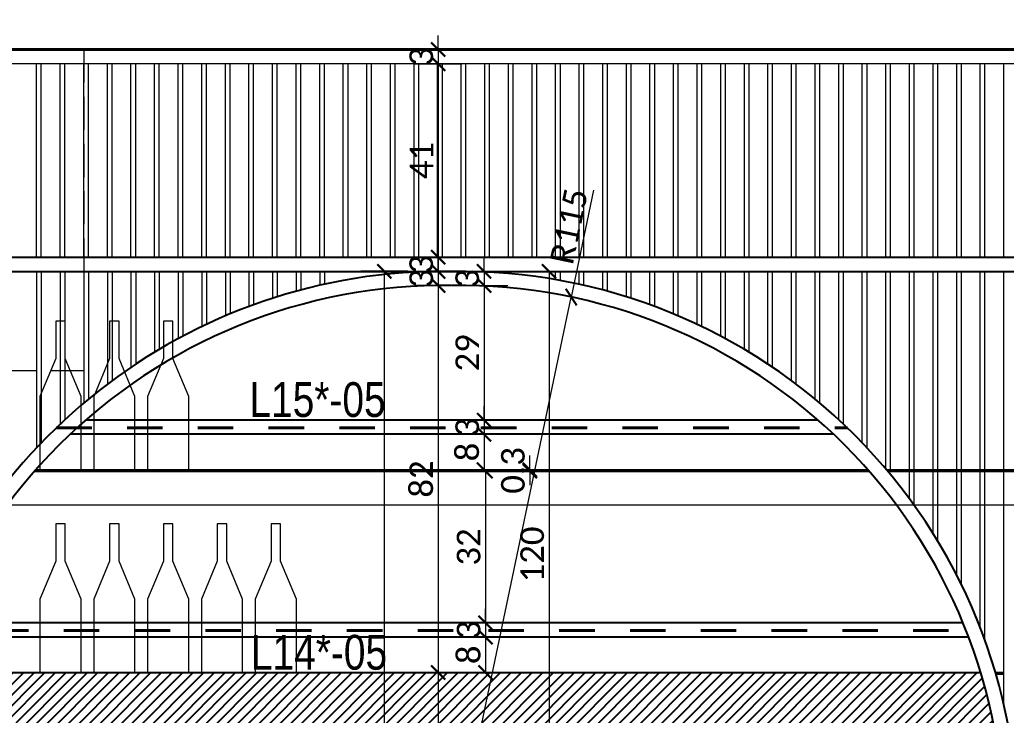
# Model space of a CAD drawing. Header units: centimetres. Extents: x -26724 to 60145, y -23645 to 6771.
# Drawn here: x -1038.8 to -829.7, y 617.2 to 764.6 of the extents above; entities that cross this region are included whole.
import ezdxf

# ---------------------------------------------------------------- set-up
doc = ezdxf.new("R2010")
doc.units = ezdxf.units.CM
doc.linetypes.add('737', pattern=[10, 7, -3])
doc.linetypes.add('DALEKOVOD_VN', pattern=[5, 2.5, -2.5])
for name, color, linetype, lineweight in [('2.IZGLED', 7, 'Continuous', 13), ('4.KOTE', 88, 'Continuous', 15), ('zid', 7, 'Continuous', 40)]:
    doc.layers.add(name, color=color, linetype=linetype, lineweight=lineweight)
doc.layers.add('3.IZGLED 2', color=7, linetype='Continuous', lineweight=9, true_color=0x4a4a4a)
doc.layers.add('tekst', color=7, linetype='Continuous')
doc.styles.add('KOTE', font='arial.ttf', dxfattribs={"width": 0.8})
doc.styles.get("Standard").update_dxf_attribs({"font": 'calibri.ttf'})
doc.dimstyles.new('ja 1 30 izgledi zidova', dxfattribs={"dimtxt": 5, "dimasz": 3, "dimexe": 5, "dimexo": 5, "dimgap": 1, "dimtad": 1, "dimdec": 0, "dimtxsty": 'Standard', "dimblk": 'ARCHTICK', "dimcen": 2.5, "dimclrd": 256, "dimclrt": 7, "dimadec": 0, "dimazin": 0, "dimtfac": 1, "dimtdec": 0, "dimtix": 1, "dimtmove": 1, "dimatfit": 3, "dimldrblk": 'ARCHTICK', "dimfxl": 5, "dimfxlon": 1, "dimlwd": 0, "dimlwe": 9, "dimarcsym": 0})
doc.dimstyles.new('ja 1 50', dxfattribs={"dimtxt": 10, "dimasz": 5, "dimexe": 5, "dimexo": 5, "dimgap": 1, "dimtad": 1, "dimdec": 0, "dimtxsty": 'Standard', "dimblk": 'ARCHTICK', "dimcen": 2.5, "dimclrd": 256, "dimclrt": 7, "dimadec": 0, "dimazin": 0, "dimtfac": 1, "dimtdec": 0, "dimtix": 1, "dimtmove": 1, "dimatfit": 3, "dimldrblk": 'ARCHTICK', "dimfxl": 10, "dimfxlon": 1, "dimlwd": 0, "dimlwe": 9, "dimarcsym": 0})

# ---------------------------------------------------------------- blocks, each defined once
blk = doc.blocks.new('_ArchTick')
at = {"color": 0, "linetype": 'ByBlock', "const_width": 0.15}
blk.add_lwpolyline([(-0.5, -0.5), (0.5, 0.5)], dxfattribs=at)
blk = doc.blocks.new('*D578')
at = {"layer": '4.KOTE', "color": 0, "lineweight": 9, "transparency": 16777216}
for p, q in [((-1064.13, 664.26), (-1064.13, 656.81)), ((-501.22, 662.94), (-501.22, 656.81))]:
    blk.add_line(p, q, dxfattribs=at)
at = {"layer": '4.KOTE', "lineweight": 0, "transparency": 16777216}
blk.add_line((-1064.13, 661.81), (-501.22, 661.81), dxfattribs=at)
at = {"layer": 'Defpoints', "color": 0, "transparency": 16777216}
for p in [(-1064.13, 669.26), (-501.22, 667.29, -13.5), (-501.22, 661.81)]:
    blk.add_point(p, dxfattribs=at)
at = {"layer": '4.KOTE', "lineweight": 0, "transparency": 16777216, "xscale": 3, "yscale": 3, "zscale": 3, "rotation": 180}
blk.add_blockref('_ArchTick', (-1064.13, 661.81), dxfattribs=at)
at = {"layer": '4.KOTE', "lineweight": 0, "transparency": 16777216, "xscale": 3, "yscale": 3, "zscale": 3}
blk.add_blockref('_ArchTick', (-501.22, 661.81), dxfattribs=at)
at = {"layer": '4.KOTE', "color": 7, "transparency": 16777216, "insert": (-782.67, 665.37), "char_height": 5, "attachment_point": 5}
blk.add_mtext('563', dxfattribs=at)
blk = doc.blocks.new('*D681')
at = {"layer": '4.KOTE', "lineweight": 0, "transparency": 16777216}
for p, q in [((-950.12, 758.29), (-950.12, 761.29)), ((-950.12, 758.29), (-950.12, 755.29)), ((-950.12, 755.29), (-950.12, 752.29))]:
    blk.add_line(p, q, dxfattribs=at)
at = {"layer": '4.KOTE', "color": 0, "lineweight": 9, "transparency": 16777216}
for p, q in [((-955.04, 758.29), (-945.12, 758.29)), ((-955.04, 755.29), (-945.12, 755.29))]:
    blk.add_line(p, q, dxfattribs=at)
at = {"layer": 'Defpoints', "color": 0, "transparency": 16777216}
for p in [(-1052.12, 758.29, -13.5), (-1049.12, 755.29, -13.5), (-950.12, 755.29)]:
    blk.add_point(p, dxfattribs=at)
at = {"layer": '4.KOTE', "lineweight": 0, "transparency": 16777216, "xscale": 3, "yscale": 3, "zscale": 3}
for p, rotation in [((-950.12, 758.29), 270), ((-950.12, 755.29), 90)]:
    blk.add_blockref('_ArchTick', p, dxfattribs=dict(at, rotation=rotation))
at = {"layer": '4.KOTE', "color": 7, "transparency": 16777216, "insert": (-953.68, 756.79), "char_height": 5, "attachment_point": 5, "rotation": 90}
blk.add_mtext('3', dxfattribs=at)
blk = doc.blocks.new('*D682')
at = {"layer": '4.KOTE', "lineweight": 0, "transparency": 16777216}
for p, q in [((-950.12, 711.29), (-950.12, 714.29)), ((-950.12, 711.29), (-950.12, 708.29)), ((-950.12, 708.29), (-950.12, 705.29))]:
    blk.add_line(p, q, dxfattribs=at)
at = {"layer": '4.KOTE', "color": 0, "lineweight": 9, "transparency": 16777216}
for p, q in [((-946.5, 711.29), (-955.12, 711.29)), ((-946.5, 708.29), (-955.12, 708.29))]:
    blk.add_line(p, q, dxfattribs=at)
at = {"layer": 'Defpoints', "color": 0, "transparency": 16777216}
for p in [(-932.12, 711.29, -13.5), (-950.12, 708.29), (-932.16, 708.29, -13.5)]:
    blk.add_point(p, dxfattribs=at)
at = {"layer": '4.KOTE', "lineweight": 0, "transparency": 16777216, "xscale": 3, "yscale": 3, "zscale": 3}
for p, rotation in [((-950.12, 711.29), 270), ((-950.12, 708.29), 90)]:
    blk.add_blockref('_ArchTick', p, dxfattribs=dict(at, rotation=rotation))
at = {"layer": '4.KOTE', "color": 7, "transparency": 16777216, "insert": (-953.68, 709.79), "char_height": 5, "attachment_point": 5, "rotation": 90}
blk.add_mtext('3', dxfattribs=at)
blk = doc.blocks.new('*D683')
at = {"layer": '4.KOTE', "color": 0, "lineweight": 9, "transparency": 16777216}
for p, q in [((-946.5, 708.29), (-955.12, 708.29)), ((-950.07, 626.29), (-955.12, 626.29))]:
    blk.add_line(p, q, dxfattribs=at)
at = {"layer": '4.KOTE', "lineweight": 0, "transparency": 16777216}
blk.add_line((-950.12, 708.29), (-950.12, 626.29), dxfattribs=at)
at = {"layer": 'Defpoints', "color": 0, "transparency": 16777216}
for p in [(-932.16, 708.29, -13.5), (-950.12, 626.29), (-947.22, 626.29, -13.5)]:
    blk.add_point(p, dxfattribs=at)
at = {"layer": '4.KOTE', "lineweight": 0, "transparency": 16777216, "xscale": 3, "yscale": 3, "zscale": 3}
for p, rotation in [((-950.12, 708.29), 90), ((-950.12, 626.29), 270)]:
    blk.add_blockref('_ArchTick', p, dxfattribs=dict(at, rotation=rotation))
at = {"layer": '4.KOTE', "color": 7, "transparency": 16777216, "insert": (-953.68, 667.29), "char_height": 5, "attachment_point": 5, "rotation": 90}
blk.add_mtext('82', dxfattribs=at)
blk = doc.blocks.new('*D684')
at = {"layer": '4.KOTE', "color": 0, "lineweight": 9, "transparency": 16777216}
for p, q in [((-950.07, 626.29), (-955.12, 626.29)), ((-951.09, 591.29), (-955.12, 591.29))]:
    blk.add_line(p, q, dxfattribs=at)
at = {"layer": '4.KOTE', "lineweight": 0, "transparency": 16777216}
blk.add_line((-950.12, 626.29), (-950.12, 591.29), dxfattribs=at)
at = {"layer": 'Defpoints', "color": 0, "transparency": 16777216}
for p in [(-947.22, 626.29, -13.5), (-950.12, 591.29), (-949.03, 591.29, -13.5)]:
    blk.add_point(p, dxfattribs=at)
at = {"layer": '4.KOTE', "lineweight": 0, "transparency": 16777216, "xscale": 3, "yscale": 3, "zscale": 3}
for p, rotation in [((-950.12, 626.29), 90), ((-950.12, 591.29), 270)]:
    blk.add_blockref('_ArchTick', p, dxfattribs=dict(at, rotation=rotation))
at = {"layer": '4.KOTE', "color": 7, "transparency": 16777216, "insert": (-953.68, 608.79), "char_height": 5, "attachment_point": 5, "rotation": 90}
blk.add_mtext('35', dxfattribs=at)
blk = doc.blocks.new('*D695')
at = {"layer": '4.KOTE', "color": 0, "lineweight": 9, "transparency": 16777216}
for p, q in [((-947.5, 755.29), (-955.12, 755.29)), ((-946.85, 714.29), (-955.12, 714.29))]:
    blk.add_line(p, q, dxfattribs=at)
at = {"layer": '4.KOTE', "lineweight": 0, "transparency": 16777216}
blk.add_line((-950.12, 755.29), (-950.12, 714.29), dxfattribs=at)
at = {"layer": 'Defpoints', "color": 0, "transparency": 16777216}
for p in [(-939.22, 755.29, -13.5), (-950.12, 714.29), (-935.22, 714.29, -13.5)]:
    blk.add_point(p, dxfattribs=at)
at = {"layer": '4.KOTE', "lineweight": 0, "transparency": 16777216, "xscale": 3, "yscale": 3, "zscale": 3}
for p, rotation in [((-950.12, 755.29), 90), ((-950.12, 714.29), 270)]:
    blk.add_blockref('_ArchTick', p, dxfattribs=dict(at, rotation=rotation))
at = {"layer": '4.KOTE', "color": 7, "transparency": 16777216, "insert": (-953.64, 734.79), "char_height": 5, "attachment_point": 5, "rotation": 90}
blk.add_mtext('41', dxfattribs=at)
blk = doc.blocks.new('*D696')
at = {"layer": '4.KOTE', "lineweight": 0, "transparency": 16777216}
for p, q in [((-950.12, 714.29), (-950.12, 717.29)), ((-950.12, 714.29), (-950.12, 711.29)), ((-950.12, 711.29), (-950.12, 708.29))]:
    blk.add_line(p, q, dxfattribs=at)
at = {"layer": '4.KOTE', "color": 0, "lineweight": 9, "transparency": 16777216}
for p, q in [((-946.85, 714.29), (-955.12, 714.29)), ((-950.12, 711.29), (-955.12, 711.29))]:
    blk.add_line(p, q, dxfattribs=at)
at = {"layer": 'Defpoints', "color": 0, "transparency": 16777216}
for p in [(-935.22, 714.29, -13.5), (-950.12, 711.29), (-950.12, 711.29)]:
    blk.add_point(p, dxfattribs=at)
at = {"layer": '4.KOTE', "lineweight": 0, "transparency": 16777216, "xscale": 3, "yscale": 3, "zscale": 3}
for p, rotation in [((-950.12, 714.29), 270), ((-950.12, 711.29), 90)]:
    blk.add_blockref('_ArchTick', p, dxfattribs=dict(at, rotation=rotation))
at = {"layer": '4.KOTE', "color": 7, "transparency": 16777216, "insert": (-953.69, 712.79), "char_height": 5, "attachment_point": 5, "rotation": 90}
blk.add_mtext('3', dxfattribs=at)
blk = doc.blocks.new('*D697')
at = {"layer": '4.KOTE', "color": 0, "lineweight": 9, "transparency": 16777216}
for p, q in [((-941.5, 708.29), (-935.38, 708.29)), ((-942.22, 679.76), (-935.38, 679.76))]:
    blk.add_line(p, q, dxfattribs=at)
at = {"layer": '4.KOTE', "lineweight": 0, "transparency": 16777216}
blk.add_line((-940.38, 708.29), (-940.38, 679.76), dxfattribs=at)
at = {"layer": 'Defpoints', "color": 0, "transparency": 16777216}
for p in [(-946.5, 708.29), (-947.22, 679.76), (-940.38, 679.76)]:
    blk.add_point(p, dxfattribs=at)
at = {"layer": '4.KOTE', "lineweight": 0, "transparency": 16777216, "xscale": 3, "yscale": 3, "zscale": 3}
for p, rotation in [((-940.38, 708.29), 90), ((-940.38, 679.76), 270)]:
    blk.add_blockref('_ArchTick', p, dxfattribs=dict(at, rotation=rotation))
at = {"layer": '4.KOTE', "color": 7, "transparency": 16777216, "insert": (-943.94, 694.03), "char_height": 5, "attachment_point": 5, "rotation": 90}
blk.add_mtext('29', dxfattribs=at)
blk = doc.blocks.new('*D698')
at = {"layer": '4.KOTE', "lineweight": 0, "transparency": 16777216}
for p, q in [((-940.38, 679.76), (-940.38, 682.76)), ((-940.38, 679.76), (-940.38, 676.76)), ((-940.38, 676.76), (-940.38, 673.76))]:
    blk.add_line(p, q, dxfattribs=at)
at = {"layer": '4.KOTE', "color": 0, "lineweight": 9, "transparency": 16777216}
for p, q in [((-942.22, 679.76), (-935.38, 679.76)), ((-940.38, 676.76), (-945.38, 676.76))]:
    blk.add_line(p, q, dxfattribs=at)
at = {"layer": 'Defpoints', "color": 0, "transparency": 16777216}
for p in [(-947.22, 679.76), (-940.38, 676.76), (-940.38, 676.76)]:
    blk.add_point(p, dxfattribs=at)
at = {"layer": '4.KOTE', "lineweight": 0, "transparency": 16777216, "xscale": 3, "yscale": 3, "zscale": 3}
for p, rotation in [((-940.38, 679.76), 270), ((-940.38, 676.76), 90)]:
    blk.add_blockref('_ArchTick', p, dxfattribs=dict(at, rotation=rotation))
at = {"layer": '4.KOTE', "color": 7, "transparency": 16777216, "insert": (-943.94, 678.26), "char_height": 5, "attachment_point": 5, "rotation": 90}
blk.add_mtext('3', dxfattribs=at)
blk = doc.blocks.new('*D699')
at = {"layer": '4.KOTE', "color": 0, "lineweight": 9, "transparency": 16777216}
for p, q in [((-940.38, 676.76), (-945.38, 676.76)), ((-940.38, 669.26), (-945.38, 669.26))]:
    blk.add_line(p, q, dxfattribs=at)
at = {"layer": '4.KOTE', "lineweight": 0, "transparency": 16777216}
blk.add_line((-940.38, 676.76), (-940.38, 669.26), dxfattribs=at)
at = {"layer": 'Defpoints', "color": 0, "transparency": 16777216}
for p in [(-940.38, 676.76), (-940.38, 669.26), (-940.38, 669.26)]:
    blk.add_point(p, dxfattribs=at)
at = {"layer": '4.KOTE', "lineweight": 0, "transparency": 16777216, "xscale": 3, "yscale": 3, "zscale": 3}
for p, rotation in [((-940.38, 676.76), 90), ((-940.38, 669.26), 270)]:
    blk.add_blockref('_ArchTick', p, dxfattribs=dict(at, rotation=rotation))
at = {"layer": '4.KOTE', "color": 7, "transparency": 16777216, "insert": (-943.94, 673.01), "char_height": 5, "attachment_point": 5, "rotation": 90}
blk.add_mtext('8', dxfattribs=at)
blk = doc.blocks.new('*D700')
at = {"layer": '4.KOTE', "lineweight": 0, "transparency": 16777216}
for p, q in [((-930.69, 669.26), (-930.69, 672.26)), ((-930.69, 669.26), (-930.69, 668.96)), ((-930.69, 668.96), (-930.69, 665.96))]:
    blk.add_line(p, q, dxfattribs=at)
at = {"layer": '4.KOTE', "color": 0, "lineweight": 9, "transparency": 16777216}
for p, q in [((-930.69, 669.26), (-935.69, 669.26)), ((-930.69, 668.96), (-935.69, 668.96))]:
    blk.add_line(p, q, dxfattribs=at)
at = {"layer": 'Defpoints', "color": 0, "transparency": 16777216}
for p in [(-930.69, 669.26), (-930.69, 668.96), (-930.69, 668.96)]:
    blk.add_point(p, dxfattribs=at)
at = {"layer": '4.KOTE', "lineweight": 0, "transparency": 16777216, "xscale": 3, "yscale": 3, "zscale": 3}
for p, rotation in [((-930.69, 669.26), 270), ((-930.69, 668.96), 90)]:
    blk.add_blockref('_ArchTick', p, dxfattribs=dict(at, rotation=rotation))
at = {"layer": '4.KOTE', "color": 7, "transparency": 16777216, "insert": (-934.25, 669.11), "char_height": 5, "attachment_point": 5, "rotation": 90}
blk.add_mtext('0.3', dxfattribs=at)
blk = doc.blocks.new('*D701')
at = {"layer": '4.KOTE', "color": 0, "lineweight": 9, "transparency": 16777216}
for p, q in [((-940.08, 668.96), (-945.08, 668.96)), ((-941.81, 636.79), (-945.08, 636.79))]:
    blk.add_line(p, q, dxfattribs=at)
at = {"layer": '4.KOTE', "lineweight": 0, "transparency": 16777216}
blk.add_line((-940.08, 668.96), (-940.08, 636.79), dxfattribs=at)
at = {"layer": 'Defpoints', "color": 0, "transparency": 16777216}
for p in [(-940.08, 668.96), (-940.08, 636.79, -13.5), (-940.08, 636.79)]:
    blk.add_point(p, dxfattribs=at)
at = {"layer": '4.KOTE', "lineweight": 0, "transparency": 16777216, "xscale": 3, "yscale": 3, "zscale": 3}
for p, rotation in [((-940.08, 668.96), 90), ((-940.08, 636.79), 270)]:
    blk.add_blockref('_ArchTick', p, dxfattribs=dict(at, rotation=rotation))
at = {"layer": '4.KOTE', "color": 7, "transparency": 16777216, "insert": (-943.64, 652.88), "char_height": 5, "attachment_point": 5, "rotation": 90}
blk.add_mtext('32', dxfattribs=at)
blk = doc.blocks.new('*D736')
at = {"layer": '4.KOTE', "lineweight": 0, "transparency": 16777216}
for p, q in [((-940.38, 711.3), (-940.38, 714.3)), ((-940.38, 711.3), (-940.38, 708.3)), ((-940.38, 708.3), (-940.38, 705.3))]:
    blk.add_line(p, q, dxfattribs=at)
at = {"layer": '4.KOTE', "color": 0, "lineweight": 9, "transparency": 16777216}
for p, q in [((-942.33, 711.3), (-935.38, 711.3)), ((-942.33, 708.3), (-935.38, 708.3))]:
    blk.add_line(p, q, dxfattribs=at)
at = {"layer": 'Defpoints', "color": 0, "transparency": 16777216}
for p in [(-948.43, 711.3, -13.5), (-948.44, 708.3, -13.5), (-940.38, 708.3)]:
    blk.add_point(p, dxfattribs=at)
at = {"layer": '4.KOTE', "lineweight": 0, "transparency": 16777216, "xscale": 3, "yscale": 3, "zscale": 3}
for p, rotation in [((-940.38, 711.3), 270), ((-940.38, 708.3), 90)]:
    blk.add_blockref('_ArchTick', p, dxfattribs=dict(at, rotation=rotation))
at = {"layer": '4.KOTE', "color": 7, "transparency": 16777216, "insert": (-943.94, 709.8), "char_height": 5, "attachment_point": 5, "rotation": 90}
blk.add_mtext('3', dxfattribs=at)
blk = doc.blocks.new('*D737')
at = {"layer": '4.KOTE', "lineweight": 0, "transparency": 16777216}
for p, q in [((-940.08, 636.79), (-940.08, 639.79)), ((-940.08, 636.79), (-940.08, 633.79)), ((-940.08, 633.79), (-940.08, 630.79))]:
    blk.add_line(p, q, dxfattribs=at)
at = {"layer": '4.KOTE', "color": 0, "lineweight": 9, "transparency": 16777216}
for p, q in [((-937.88, 636.79), (-945.08, 636.79)), ((-938.33, 633.79), (-945.08, 633.79))]:
    blk.add_line(p, q, dxfattribs=at)
at = {"layer": 'Defpoints', "color": 0, "transparency": 16777216}
for p in [(-931.08, 636.79, -13.5), (-940.08, 633.79), (-932.73, 633.79, -13.5)]:
    blk.add_point(p, dxfattribs=at)
at = {"layer": '4.KOTE', "lineweight": 0, "transparency": 16777216, "xscale": 3, "yscale": 3, "zscale": 3}
for p, rotation in [((-940.08, 636.79), 270), ((-940.08, 633.79), 90)]:
    blk.add_blockref('_ArchTick', p, dxfattribs=dict(at, rotation=rotation))
at = {"layer": '4.KOTE', "color": 7, "transparency": 16777216, "insert": (-943.64, 635.29), "char_height": 5, "attachment_point": 5, "rotation": 90}
blk.add_mtext('3', dxfattribs=at)
blk = doc.blocks.new('*D738')
at = {"layer": '4.KOTE', "color": 0, "lineweight": 9, "transparency": 16777216}
for p, q in [((-940.08, 633.79), (-945.08, 633.79)), ((-940.41, 626.29), (-945.08, 626.29))]:
    blk.add_line(p, q, dxfattribs=at)
at = {"layer": '4.KOTE', "lineweight": 0, "transparency": 16777216}
blk.add_line((-940.08, 633.79), (-940.08, 626.29), dxfattribs=at)
at = {"layer": 'Defpoints', "color": 0, "transparency": 16777216}
for p in [(-939.38, 633.79), (-940.08, 626.29), (-937.95, 626.29, -13.5)]:
    blk.add_point(p, dxfattribs=at)
at = {"layer": '4.KOTE', "lineweight": 0, "transparency": 16777216, "xscale": 3, "yscale": 3, "zscale": 3}
for p, rotation in [((-940.08, 633.79), 90), ((-940.08, 626.29), 270)]:
    blk.add_blockref('_ArchTick', p, dxfattribs=dict(at, rotation=rotation))
at = {"layer": '4.KOTE', "color": 7, "transparency": 16777216, "insert": (-943.64, 630.04), "char_height": 5, "attachment_point": 5, "rotation": 90}
blk.add_mtext('8', dxfattribs=at)
blk = doc.blocks.new('*D739')
at = {"layer": '4.KOTE', "color": 0, "lineweight": 9, "transparency": 16777216}
for p, q in [((-931.61, 711.3), (-921.61, 711.3)), ((-929.68, 591.29), (-921.61, 591.29))]:
    blk.add_line(p, q, dxfattribs=at)
at = {"layer": '4.KOTE', "lineweight": 0, "transparency": 16777216}
blk.add_line((-926.61, 711.3), (-926.61, 591.29), dxfattribs=at)
at = {"layer": 'Defpoints', "color": 0, "transparency": 16777216}
for p in [(-940.08, 711.3), (-940.08, 591.29, -13.5), (-926.61, 591.29)]:
    blk.add_point(p, dxfattribs=at)
at = {"layer": '4.KOTE', "lineweight": 0, "transparency": 16777216, "xscale": 3, "yscale": 3, "zscale": 3}
for p, rotation in [((-926.61, 711.3), 90), ((-926.61, 591.29), 270)]:
    blk.add_blockref('_ArchTick', p, dxfattribs=dict(at, rotation=rotation))
at = {"layer": '4.KOTE', "color": 7, "transparency": 16777216, "insert": (-930.17, 651.3), "char_height": 5, "attachment_point": 5, "rotation": 90}
blk.add_mtext('120', dxfattribs=at)
blk = doc.blocks.new('*D773')
at = {"layer": '4.KOTE', "color": 0, "lineweight": 9, "transparency": 16777216}
for p, q in [((-956.53, 711.3), (-966.53, 711.3)), ((-961.99, 386.29), (-966.53, 386.29))]:
    blk.add_line(p, q, dxfattribs=at)
at = {"layer": '4.KOTE', "lineweight": 0, "transparency": 16777216}
blk.add_line((-961.53, 711.3), (-961.53, 386.29), dxfattribs=at)
at = {"layer": 'Defpoints', "color": 0, "transparency": 16777216}
for p in [(-950.12, 711.3), (-961.53, 386.29), (-959.65, 386.29, -13.5)]:
    blk.add_point(p, dxfattribs=at)
at = {"layer": '4.KOTE', "lineweight": 0, "transparency": 16777216, "xscale": 3, "yscale": 3, "zscale": 3}
for p, rotation in [((-961.53, 711.3), 90), ((-961.53, 386.29), 270)]:
    blk.add_blockref('_ArchTick', p, dxfattribs=dict(at, rotation=rotation))
at = {"layer": '4.KOTE', "color": 7, "transparency": 16777216, "insert": (-965.09, 548.8), "char_height": 5, "attachment_point": 5, "rotation": 90}
blk.add_mtext('325', dxfattribs=at)
blk = doc.blocks.new('*D786')
at = {"layer": '4.KOTE', "lineweight": 0, "transparency": 16777216}
for p in [(-917.17, 728.49), (-945.56, 592.94)]:
    blk.add_line(p, (-921.91, 705.85), dxfattribs=at)
at = {"layer": 'Defpoints', "color": 0, "transparency": 16777216}
for p in [(-921.91, 705.85, -13.5), (-945.56, 592.94, -13.5)]:
    blk.add_point(p, dxfattribs=at)
at = {"layer": '4.KOTE', "lineweight": 0, "transparency": 16777216, "xscale": 3, "yscale": 3, "zscale": 3, "rotation": 258.1685092631615}
blk.add_blockref('_ArchTick', (-921.91, 705.85), dxfattribs=at)
at = {"layer": '4.KOTE', "color": 7, "transparency": 16777216, "insert": (-922.39, 720.84), "char_height": 5, "attachment_point": 5, "rotation": 78.1685}
blk.add_mtext('R115', dxfattribs=at)
blk = doc.blocks.new('*D1820')
at = {"layer": '4.KOTE', "color": 0, "lineweight": 9, "transparency": 16777216}
for p, q in [((-12416.28, 713.89), (-12431.28, 713.89)), ((-12416.28, 573.89), (-12431.28, 573.89))]:
    blk.add_line(p, q, dxfattribs=at)
at = {"layer": '4.KOTE', "lineweight": 0, "transparency": 16777216}
blk.add_line((-12426.28, 713.89), (-12426.28, 573.89), dxfattribs=at)
at = {"layer": 'Defpoints', "color": 0, "transparency": 16777216}
for p in [(-12402.55, 713.89), (-12426.28, 573.89), (0, 573.89, 13.5)]:
    blk.add_point(p, dxfattribs=at)
at = {"layer": '4.KOTE', "lineweight": 0, "transparency": 16777216, "xscale": 5, "yscale": 5, "zscale": 5}
for p, rotation in [((-12426.28, 713.89), 90), ((-12426.28, 573.89), 270)]:
    blk.add_blockref('_ArchTick', p, dxfattribs=dict(at, rotation=rotation))
at = {"layer": '4.KOTE', "color": 7, "transparency": 16777216, "insert": (-12432.4, 643.89), "char_height": 10, "attachment_point": 5, "rotation": 90}
blk.add_mtext('140', dxfattribs=at)
blk = doc.blocks.new('*D2096')
at = {"layer": '4.KOTE', "color": 0, "lineweight": 9, "transparency": 16777216}
for p, q in [((-19851.49, 761.85), (-19866.49, 761.85)), ((-19854.88, 611.85), (-19866.49, 611.85))]:
    blk.add_line(p, q, dxfattribs=at)
at = {"layer": '4.KOTE', "lineweight": 0, "transparency": 16777216}
blk.add_line((-19861.49, 761.85), (-19861.49, 611.85), dxfattribs=at)
at = {"layer": 'Defpoints', "color": 0, "transparency": 16777216}
for p in [(0, 761.85, 13.5), (-19861.49, 611.85), (-19849.98, 611.85, 13.5)]:
    blk.add_point(p, dxfattribs=at)
at = {"layer": '4.KOTE', "lineweight": 0, "transparency": 16777216, "xscale": 5, "yscale": 5, "zscale": 5}
for p, rotation in [((-19861.49, 761.85), 90), ((-19861.49, 611.85), 270)]:
    blk.add_blockref('_ArchTick', p, dxfattribs=dict(at, rotation=rotation))
at = {"layer": '4.KOTE', "color": 7, "transparency": 16777216, "insert": (-19867.61, 686.85), "char_height": 10, "attachment_point": 5, "rotation": 90}
blk.add_mtext('150', dxfattribs=at)

msp = doc.modelspace()

# ---------------------------------------------------------------- hatches: boundary and pattern name
at = {"true_color": 0x636466}
h = msp.add_hatch(dxfattribs=at)
h.set_pattern_fill('ANSI31', color=251, scale=0.5)
h.set_pattern_definition([(45, (-7201.4149, 329.1335), (-1.122532, 1.122532), [])])
h.paths.add_polyline_path([(-835.13, 626.33), (-1059.3, 626.33, 0.077048), (-1064.21, 591.33), (-830.22, 591.33, 0.077048)])

# ---------------------------------------------------------------- linework, layer by layer
for p, q in [((-1064.22, 714.29, -13.5), (-501.22, 714.29, -13.5)), ((-1064.22, 711.29, -13.5), (-501.22, 711.29, -13.5)), ((-1035.38, 669.26), (-859.06, 669.26)), ((-855.09, 669.26), (-716.3, 669.26)), ((-1035.64, 668.96), (-858.79, 668.96)), ((-854.84, 668.96), (-716.3, 668.96)), ((-1059.3, 626.29, -13.5), (-835.13, 626.29, -13.5)), ((-832, 626.29, -13.5), (-830.22, 626.29, -13.5)), ((-831.91, 625.99, -13.5), (-830.22, 625.99, -13.5))]:
    msp.add_line(p, q)
at = {"color": 253, "true_color": 0x9898cc}
for p, q in [((-869.6, 679.76), (-1024.83, 679.76)), ((-866.3, 676.76), (-1028.13, 676.76)), ((-838.86, 636.79, -13.5), (-1055.57, 636.79, -13.5)), ((-837.68, 633.79, -13.5), (-1056.75, 633.79, -13.5))]:
    msp.add_line(p, q, dxfattribs=at)
for centre, radius, start, end in [((-948.87, 592.94, -13.5), 118.36, 89.2005, 167.0475), ((-945.56, 592.94, -13.5), 118.36, 359.2005, 90.7995), ((-948.87, 592.94, -13.5), 115.36, 89.2005, 180.7995), ((-945.56, 592.94, -13.5), 115.36, 359.2005, 90.7995)]:
    msp.add_arc(centre, radius, start, end)
at = {"layer": '2.IZGLED'}
msp.add_line((-715.72, 755.29, -13.5), (-1064.22, 755.29, -13.5), dxfattribs=at)
at = {"layer": '2.IZGLED', "color": 240, "linetype": '737', "elevation": -13.5}
msp.add_lwpolyline([(-1091.22, 758.29), (-1025.22, 758.29), (-1025.22, 690.21), (-1091.22, 690.21)], close=True, dxfattribs=at)
at = {"layer": '2.IZGLED', "color": 6}
for points in [[(-1029.16, 700.76), (-1031.16, 700.76), (-1031.16, 692.84), (-1034.53, 684.76), (-1034.53, 669.26), (-1025.78, 669.26), (-1025.78, 684.76), (-1029.16, 692.84)], [(-1017.75, 700.76), (-1019.75, 700.76), (-1019.75, 692.84), (-1023.12, 684.76), (-1023.12, 669.26), (-1014.37, 669.26), (-1014.37, 684.76), (-1017.75, 692.84)], [(-1006.34, 700.76), (-1008.34, 700.76), (-1008.34, 692.84), (-1011.71, 684.76), (-1011.71, 669.26), (-1002.96, 669.26), (-1002.96, 684.76), (-1006.34, 692.84)], [(-1029.16, 657.79), (-1031.16, 657.79), (-1031.16, 649.87), (-1034.53, 641.79), (-1034.53, 626.29), (-1025.78, 626.29), (-1025.78, 641.79), (-1029.16, 649.87)], [(-1017.75, 657.79), (-1019.75, 657.79), (-1019.75, 649.87), (-1023.12, 641.79), (-1023.12, 626.29), (-1014.37, 626.29), (-1014.37, 641.79), (-1017.75, 649.87)], [(-1006.34, 657.79), (-1008.34, 657.79), (-1008.34, 649.87), (-1011.71, 641.79), (-1011.71, 626.29), (-1002.96, 626.29), (-1002.96, 641.79), (-1006.34, 649.87)], [(-994.92, 657.79), (-996.92, 657.79), (-996.92, 649.87), (-1000.3, 641.79), (-1000.3, 626.29), (-991.55, 626.29), (-991.55, 641.79), (-994.92, 649.87)], [(-983.51, 657.79), (-985.51, 657.79), (-985.51, 649.87), (-988.89, 641.79), (-988.89, 626.29), (-980.14, 626.29), (-980.14, 641.79), (-983.51, 649.87)]]:
    msp.add_lwpolyline(points, close=True, dxfattribs=at)
at = {"layer": '3.IZGLED 2'}
for p, q in [((-1035.22, 714.29, -13.5), (-1035.22, 755.29, -13.5)), ((-1034.22, 714.29, -13.5), (-1034.22, 755.29, -13.5)), ((-1030.22, 714.29, -13.5), (-1030.22, 755.29, -13.5)), ((-1029.22, 714.29, -13.5), (-1029.22, 755.29, -13.5)), ((-1025.22, 714.29, -13.5), (-1025.22, 755.29, -13.5)), ((-1024.22, 714.29, -13.5), (-1024.22, 755.29, -13.5)), ((-1020.22, 714.29, -13.5), (-1020.22, 755.29, -13.5)), ((-1019.22, 714.29, -13.5), (-1019.22, 755.29, -13.5)), ((-1015.22, 714.29, -13.5), (-1015.22, 755.29, -13.5)), ((-1014.22, 714.29, -13.5), (-1014.22, 755.29, -13.5)), ((-1010.22, 714.29, -13.5), (-1010.22, 755.29, -13.5)), ((-1009.22, 714.29, -13.5), (-1009.22, 755.29, -13.5)), ((-1005.22, 714.29, -13.5), (-1005.22, 755.29, -13.5)), ((-1004.22, 714.29, -13.5), (-1004.22, 755.29, -13.5)), ((-1000.22, 714.29, -13.5), (-1000.22, 755.29, -13.5)), ((-999.22, 714.29, -13.5), (-999.22, 755.29, -13.5)), ((-995.22, 714.29, -13.5), (-995.22, 755.29, -13.5)), ((-994.22, 714.29, -13.5), (-994.22, 755.29, -13.5)), ((-990.22, 714.29, -13.5), (-990.22, 755.29, -13.5)), ((-989.22, 714.29, -13.5), (-989.22, 755.29, -13.5)), ((-985.22, 714.29, -13.5), (-985.22, 755.29, -13.5)), ((-984.22, 714.29, -13.5), (-984.22, 755.29, -13.5)), ((-980.22, 714.29, -13.5), (-980.22, 755.29, -13.5)), ((-979.22, 714.29, -13.5), (-979.22, 755.29, -13.5)), ((-975.22, 714.29, -13.5), (-975.22, 755.29, -13.5)), ((-974.22, 714.29, -13.5), (-974.22, 755.29, -13.5)), ((-970.22, 714.29, -13.5), (-970.22, 755.29, -13.5)), ((-969.22, 714.29, -13.5), (-969.22, 755.29, -13.5)), ((-965.22, 714.29, -13.5), (-965.22, 755.29, -13.5)), ((-964.22, 714.29, -13.5), (-964.22, 755.29, -13.5)), ((-960.22, 714.29, -13.5), (-960.22, 755.29, -13.5)), ((-959.22, 714.29, -13.5), (-959.22, 755.29, -13.5)), ((-955.22, 714.29, -13.5), (-955.22, 755.29, -13.5)), ((-954.22, 714.29, -13.5), (-954.22, 755.29, -13.5)), ((-950.22, 714.29, -13.5), (-950.22, 755.29, -13.5)), ((-949.22, 714.29, -13.5), (-949.22, 755.29, -13.5)), ((-945.22, 714.29, -13.5), (-945.22, 755.29, -13.5)), ((-944.22, 714.29, -13.5), (-944.22, 755.29, -13.5)), ((-940.22, 714.29, -13.5), (-940.22, 755.29, -13.5)), ((-939.22, 714.29, -13.5), (-939.22, 755.29, -13.5)), ((-935.22, 714.29, -13.5), (-935.22, 755.29, -13.5)), ((-934.22, 714.29, -13.5), (-934.22, 755.29, -13.5)), ((-930.22, 714.29, -13.5), (-930.22, 755.29, -13.5)), ((-929.22, 714.29, -13.5), (-929.22, 755.29, -13.5)), ((-925.22, 714.29, -13.5), (-925.22, 755.29, -13.5)), ((-924.22, 714.29, -13.5), (-924.22, 755.29, -13.5)), ((-920.22, 714.29, -13.5), (-920.22, 755.29, -13.5)), ((-919.22, 714.29, -13.5), (-919.22, 755.29, -13.5)), ((-915.22, 714.29, -13.5), (-915.22, 755.29, -13.5)), ((-914.22, 714.29, -13.5), (-914.22, 755.29, -13.5)), ((-910.22, 714.29, -13.5), (-910.22, 755.29, -13.5)), ((-909.22, 714.29, -13.5), (-909.22, 755.29, -13.5)), ((-905.22, 714.29, -13.5), (-905.22, 755.29, -13.5)), ((-904.22, 714.29, -13.5), (-904.22, 755.29, -13.5)), ((-900.22, 714.29, -13.5), (-900.22, 755.29, -13.5)), ((-899.22, 714.29, -13.5), (-899.22, 755.29, -13.5)), ((-895.22, 714.29, -13.5), (-895.22, 755.29, -13.5)), ((-894.22, 714.29, -13.5), (-894.22, 755.29, -13.5)), ((-890.22, 714.29, -13.5), (-890.22, 755.29, -13.5)), ((-889.22, 714.29, -13.5), (-889.22, 755.29, -13.5)), ((-885.22, 714.29, -13.5), (-885.22, 755.29, -13.5)), ((-884.22, 714.29, -13.5), (-884.22, 755.29, -13.5)), ((-880.22, 714.29, -13.5), (-880.22, 755.29, -13.5)), ((-879.22, 714.29, -13.5), (-879.22, 755.29, -13.5)), ((-875.22, 714.29, -13.5), (-875.22, 755.29, -13.5)), ((-874.22, 714.29, -13.5), (-874.22, 755.29, -13.5)), ((-870.22, 714.29, -13.5), (-870.22, 755.29, -13.5)), ((-869.22, 714.29, -13.5), (-869.22, 755.29, -13.5)), ((-865.22, 714.29, -13.5), (-865.22, 755.29, -13.5)), ((-864.22, 714.29, -13.5), (-864.22, 755.29, -13.5)), ((-860.22, 714.29, -13.5), (-860.22, 755.29, -13.5)), ((-859.22, 714.29, -13.5), (-859.22, 755.29, -13.5)), ((-855.22, 714.29, -13.5), (-855.22, 755.29, -13.5)), ((-854.22, 714.29, -13.5), (-854.22, 755.29, -13.5)), ((-850.22, 714.29, -13.5), (-850.22, 755.29, -13.5)), ((-849.22, 714.29, -13.5), (-849.22, 755.29, -13.5)), ((-845.22, 714.29, -13.5), (-845.22, 755.29, -13.5)), ((-844.22, 714.29, -13.5), (-844.22, 755.29, -13.5)), ((-840.22, 714.29, -13.5), (-840.22, 755.29, -13.5)), ((-839.22, 714.29, -13.5), (-839.22, 755.29, -13.5)), ((-835.22, 714.29, -13.5), (-835.22, 755.29, -13.5)), ((-834.22, 714.29, -13.5), (-834.22, 755.29, -13.5)), ((-830.22, 714.29, -13.5), (-830.22, 755.29, -13.5)), ((-1035.22, 711.29, -13.5), (-1035.22, 673.9, -13.5)), ((-1034.22, 711.29, -13.5), (-1034.22, 674.95, -13.5)), ((-1030.22, 711.29, -13.5), (-1030.22, 678.92, -13.5)), ((-1029.22, 711.29, -13.5), (-1029.22, 679.85, -13.5)), ((-1025.22, 711.29, -13.5), (-1025.22, 683.39, -13.5)), ((-1024.22, 711.29, -13.5), (-1024.22, 684.22, -13.5)), ((-1020.22, 711.29, -13.5), (-1020.22, 687.38, -13.5)), ((-1019.22, 711.29, -13.5), (-1019.22, 688.13, -13.5)), ((-1015.22, 711.29, -13.5), (-1015.22, 690.96, -13.5)), ((-1014.22, 711.29, -13.5), (-1014.22, 691.63, -13.5)), ((-1010.22, 711.29, -13.5), (-1010.22, 694.16, -13.5)), ((-1009.22, 711.29, -13.5), (-1009.22, 694.76, -13.5)), ((-1005.22, 711.29, -13.5), (-1005.22, 697.03, -13.5)), ((-1004.22, 711.29, -13.5), (-1004.22, 697.57, -13.5)), ((-1000.22, 711.29, -13.5), (-1000.22, 699.59, -13.5)), ((-999.22, 711.29, -13.5), (-999.22, 700.06, -13.5)), ((-995.22, 711.29, -13.5), (-995.22, 701.85, -13.5)), ((-994.22, 711.29, -13.5), (-994.22, 702.27, -13.5)), ((-990.22, 711.29, -13.5), (-990.22, 703.85, -13.5)), ((-989.22, 711.29, -13.5), (-989.22, 704.21, -13.5)), ((-985.22, 711.29, -13.5), (-985.22, 705.58, -13.5)), ((-984.22, 711.29, -13.5), (-984.22, 705.9, -13.5)), ((-980.22, 711.29, -13.5), (-980.22, 707.08, -13.5)), ((-979.22, 711.29, -13.5), (-979.22, 707.35, -13.5)), ((-975.22, 711.29, -13.5), (-975.22, 708.33, -13.5)), ((-974.22, 711.29, -13.5), (-974.22, 708.56, -13.5)), ((-925.22, 709.54, -13.5), (-925.22, 711.29, -13.5)), ((-924.22, 709.36, -13.5), (-924.22, 711.29, -13.5)), ((-920.22, 708.56, -13.5), (-920.22, 711.29, -13.5)), ((-919.22, 708.33, -13.5), (-919.22, 711.29, -13.5)), ((-915.22, 707.35, -13.5), (-915.22, 711.29, -13.5)), ((-914.22, 707.08, -13.5), (-914.22, 711.29, -13.5)), ((-910.22, 705.9, -13.5), (-910.22, 711.29, -13.5)), ((-909.22, 705.58, -13.5), (-909.22, 711.29, -13.5)), ((-905.22, 704.21, -13.5), (-905.22, 711.29, -13.5)), ((-904.22, 703.85, -13.5), (-904.22, 711.29, -13.5)), ((-900.22, 702.27, -13.5), (-900.22, 711.29, -13.5)), ((-899.22, 701.85, -13.5), (-899.22, 711.29, -13.5)), ((-895.22, 700.06, -13.5), (-895.22, 711.29, -13.5)), ((-894.22, 699.59, -13.5), (-894.22, 711.29, -13.5)), ((-890.22, 697.57, -13.5), (-890.22, 711.29, -13.5)), ((-889.22, 697.03, -13.5), (-889.22, 711.29, -13.5)), ((-885.22, 694.76, -13.5), (-885.22, 711.29, -13.5)), ((-884.22, 694.16, -13.5), (-884.22, 711.29, -13.5)), ((-880.22, 691.63, -13.5), (-880.22, 711.29, -13.5)), ((-879.22, 690.96, -13.5), (-879.22, 711.29, -13.5)), ((-875.22, 688.13, -13.5), (-875.22, 711.29, -13.5)), ((-874.22, 687.38, -13.5), (-874.22, 711.29, -13.5)), ((-870.22, 684.22, -13.5), (-870.22, 711.29, -13.5)), ((-869.22, 683.39, -13.5), (-869.22, 711.29, -13.5)), ((-865.22, 679.85, -13.5), (-865.22, 711.29, -13.5)), ((-864.22, 678.92, -13.5), (-864.22, 711.29, -13.5)), ((-860.22, 674.95, -13.5), (-860.22, 711.29, -13.5)), ((-859.22, 673.9, -13.5), (-859.22, 711.29, -13.5)), ((-855.22, 669.41, -13.5), (-855.22, 711.29, -13.5)), ((-854.22, 668.96, -13.5), (-854.22, 711.29, -13.5)), ((-850.22, 663.07, -13.5), (-850.22, 711.29, -13.5)), ((-849.22, 661.69, -13.5), (-849.22, 711.29, -13.5)), ((-845.22, 655.71, -13.5), (-845.22, 711.29, -13.5)), ((-844.22, 654.08, -13.5), (-844.22, 711.29, -13.5)), ((-840.22, 646.9, -13.5), (-840.22, 711.29, -13.5)), ((-839.22, 644.9, -13.5), (-839.22, 711.29, -13.5)), ((-835.22, 635.75, -13.5), (-835.22, 711.29, -13.5)), ((-834.22, 633.08, -13.5), (-834.22, 711.29, -13.5)), ((-830.22, 619.47, -13.5), (-830.22, 711.29, -13.5))]:
    msp.add_line(p, q, dxfattribs=at)
at = {"layer": 'zid'}
msp.add_line((-715.72, 758.29, -13.5), (-1091.22, 758.29, -13.5), dxfattribs=at)
at = {"layer": 'zid', "color": 1, "linetype": 'DALEKOVOD_VN', "ltscale": 3}
for p, q in [((-1031.04, 678.13, -13.5), (-863.39, 678.13, -13.5)), ((-1059.44, 635.16, -13.5), (-834.99, 635.16, -13.5))]:
    msp.add_line(p, q, dxfattribs=at)

# ---------------------------------------------------------------- texts
at = {"layer": 'tekst', "color": 1, "ltscale": 0.8, "style": 'KOTE', "width": 0.8}
for s, p in [('L15*-05', (-990.11, 680.44)), ('L14*-05', (-989.8, 626.88))]:
    msp.add_text(s, height=7.373, dxfattribs=at).set_placement(p)

# ---------------------------------------------------------------- dimensions: what is measured, and where the dimension line sits
at = {"layer": '4.KOTE'}
for base, p1, p2, dimstyle, picture, middle in [((-19861.49, 611.85), (0, 761.85, 13.5), (-19849.98, 611.85, 13.5), 'ja 1 50', '*D2096', (-19867.61, 686.85)), ((-950.12, 755.29), (-1052.12, 758.29, -13.5), (-1049.12, 755.29, -13.5), 'ja 1 30 izgledi zidova', '*D681', (-953.68, 756.79)), ((-950.12, 714.29), (-939.22, 755.29, -13.5), (-935.22, 714.29, -13.5), 'ja 1 30 izgledi zidova', '*D695', (-953.64, 734.79)), ((-950.12, 711.29), (-935.22, 714.29, -13.5), (-950.12, 711.29), 'ja 1 30 izgledi zidova', '*D696', (-953.69, 712.79)), ((-12426.28, 573.89), (-12402.55, 713.89), (0, 573.89, 13.5), 'ja 1 50', '*D1820', (-12432.4, 643.89)), ((-950.12, 708.29), (-932.12, 711.29, -13.5), (-932.16, 708.29, -13.5), 'ja 1 30 izgledi zidova', '*D682', (-953.68, 709.79)), ((-940.38, 708.3), (-948.43, 711.3, -13.5), (-948.44, 708.3, -13.5), 'ja 1 30 izgledi zidova', '*D736', (-943.94, 709.8)), ((-961.53, 386.29), (-950.12, 711.3), (-959.65, 386.29, -13.5), 'ja 1 30 izgledi zidova', '*D773', (-965.09, 548.8)), ((-926.61, 591.29), (-940.08, 711.3), (-940.08, 591.29, -13.5), 'ja 1 30 izgledi zidova', '*D739', (-930.17, 651.3)), ((-950.12, 626.29), (-932.16, 708.29, -13.5), (-947.22, 626.29, -13.5), 'ja 1 30 izgledi zidova', '*D683', (-953.68, 667.29)), ((-940.38, 679.76), (-946.5, 708.29), (-947.22, 679.76), 'ja 1 30 izgledi zidova', '*D697', (-943.94, 694.03)), ((-940.38, 676.76), (-947.22, 679.76), (-940.38, 676.76), 'ja 1 30 izgledi zidova', '*D698', (-943.94, 678.26)), ((-940.3779907, 669.2612601), (-940.3779907, 676.7612603), (-940.3779907, 669.2612601), 'ja 1 30 izgledi zidova', '*D699', (-943.9395291, 673.0112602)), ((-940.08, 636.79), (-940.08, 668.96), (-940.08, 636.79, -13.5), 'ja 1 30 izgledi zidova', '*D701', (-943.64, 652.88)), ((-940.08, 633.79), (-931.08, 636.79, -13.5), (-932.73, 633.79, -13.5), 'ja 1 30 izgledi zidova', '*D737', (-943.64, 635.29)), ((-940.07798523, 626.29302981), (-939.37508947, 633.79302981), (-937.94688425, 626.29302981, -13.5), 'ja 1 30 izgledi zidova', '*D738', (-943.63952369, 630.04302981)), ((-950.12, 591.29), (-947.22, 626.29, -13.5), (-949.03, 591.29, -13.5), 'ja 1 30 izgledi zidova', '*D684', (-953.68, 608.79))]:
    dim = msp.add_linear_dim(base=base, p1=p1, p2=p2, angle=90, dimstyle=dimstyle, dxfattribs=at)
    dim.commit()
    dim.dimension.update_dxf_attribs({"geometry": picture, "text_midpoint": middle})
dim = msp.add_radius_dim(center=(-945.56, 592.94, -13.5), mpoint=(-921.91, 705.85, -13.5), dimstyle='ja 1 30 izgledi zidova', dxfattribs=at)
dim.commit()
dim.dimension.update_dxf_attribs({"geometry": '*D786', "text_midpoint": (-922.39, 720.84)})
dim = msp.add_linear_dim(base=(-930.69, 668.96), p1=(-930.69, 669.26), p2=(-930.69, 668.96), angle=90, text='0.3', dimstyle='ja 1 30 izgledi zidova', dxfattribs=at)
dim.commit()
dim.dimension.update_dxf_attribs({"geometry": '*D700', "text_midpoint": (-934.25, 669.11)})
dim = msp.add_linear_dim(base=(-501.22, 661.81), p1=(-1064.13, 669.26), p2=(-501.22, 667.29, -13.5), dimstyle='ja 1 30 izgledi zidova', dxfattribs=at)
dim.commit()
dim.dimension.update_dxf_attribs({"geometry": '*D578', "text_midpoint": (-782.67, 665.37)})

doc.saveas('drawing.dxf')
